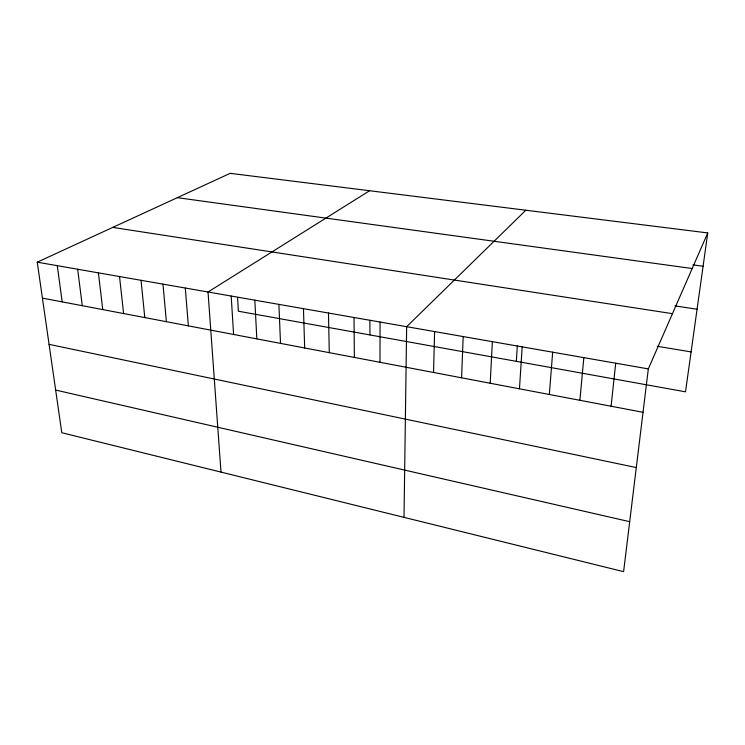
<?xml version="1.0" encoding="UTF-8"?>
<svg xmlns="http://www.w3.org/2000/svg" width="745" height="745" viewBox="0 0 745 745"><rect width="100%" height="100%" fill="white"/><g stroke="black" fill="none" stroke-linecap="round" stroke-linejoin="round"><path stroke-width="1.12" d="M379.978 362.294L380.071 322.045M404.013 517.356L406.649 326.692L525.83 210.23M433.543 372.472L434.614 331.572M461.583 377.808L463.176 336.563M490.21 383.247L492.361 341.657M516.341 361.334L517.319 345.782M519.461 388.806L522.189 346.872M549.344 394.487L552.669 352.189M579.889 400.298L583.838 357.637M611.105 406.23L615.715 363.206M707.75 232.924L648.318 368.896L623.602 571.666L61.788 432.724L37.25 262.175L230.168 173.334L707.75 232.924L685.512 391.833L238.363 311.214L237.543 297.348M369.604 190.729L208.023 292.003L220.995 472.097M692.943 264.875L703.084 266.254M177.329 197.667L692.189 268.526M674.979 305.897L697.069 309.24M112.765 227.402L672.456 313.673M657.192 346.267L691.099 351.91M37.25 262.175L648.318 368.896M42.418 298.121L643.028 412.302M49.068 344.348L636.295 467.571M55.651 390.073L629.693 521.696M57.272 265.667L62.18 301.883M77.657 269.234L82.285 305.701M98.405 272.856L102.754 309.594M119.535 276.544L123.586 313.552M141.047 280.297L144.791 317.584M162.959 284.124L166.377 321.691M185.282 288.026L188.373 325.872M231.192 296.044L233.585 334.458M254.818 300.17L256.829 338.882M278.891 304.379L280.52 343.389M303.448 308.663L304.668 347.98M328.48 313.04L329.281 352.655M354.015 317.5L354.387 357.423M369.902 320.248L369.93 334.933"/></g></svg>
